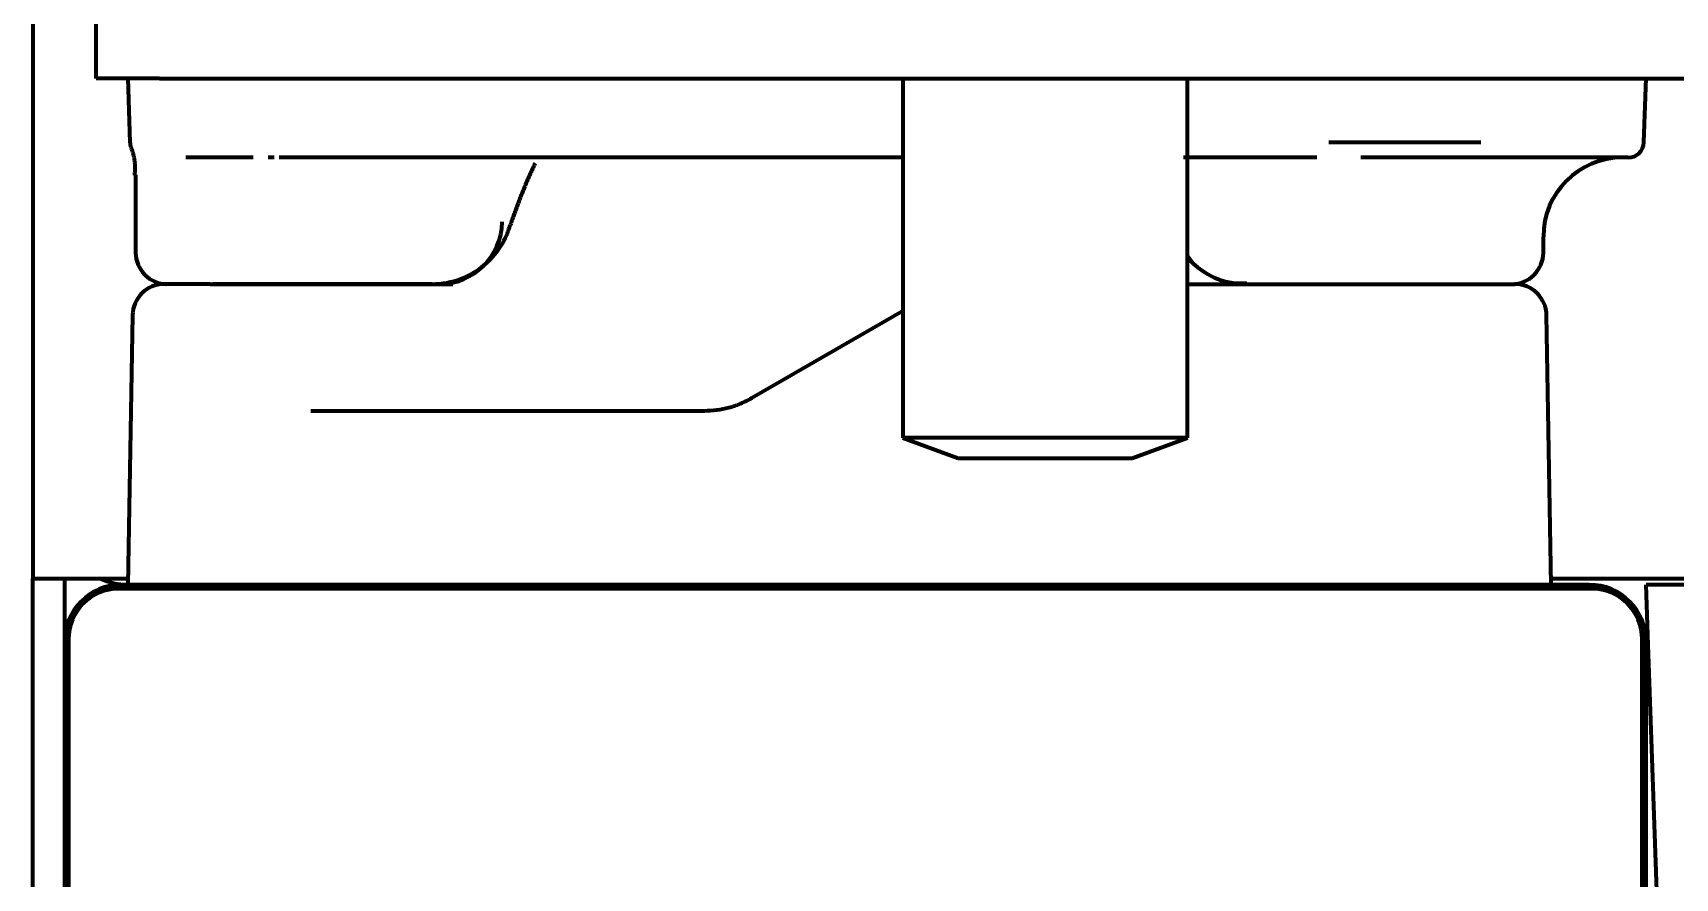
# Model space of a CAD drawing. Header units: inches. Extents: x -3077 to 7201, y 316 to 5463.
# Drawn here: x 2818.9 to 2870.8, y 2074.5 to 2101.2 of the extents above; entities that cross this region are included whole.
import ezdxf

# ---------------------------------------------------------------- set-up
doc = ezdxf.new("R2010")
doc.units = ezdxf.units.IN

msp = doc.modelspace()

# ---------------------------------------------------------------- linework, layer by layer
at = {"linetype": 'Continuous', "lineweight": 70}
for p, q in [((2818.852, 3749.151), (2818.852, 2083.956)), ((2820.852, 2099.756), (2820.852, 3747.756)), ((2822.852, 2099.756), (2820.852, 2099.756)), ((2821.852, 2099.756), (2821.923, 2097.738)), ((2822.852, 2099.756), (2988.852, 2099.756)), ((2846.352, 2099.756), (2846.352, 2088.393)), ((2855.352, 2088.393), (2855.352, 2099.756)), ((2869.782, 2097.738), (2869.852, 2099.756)), ((2825.815, 2097.256), (2823.69, 2097.256)), ((2836.933, 2097.256), (2826.636, 2097.256)), ((2844.335, 2097.256), (2838.74, 2097.256)), ((2859.439, 2097.256), (2858.517, 2097.256)), ((2869.282, 2097.256), (2867.366, 2097.256)), ((2822.102, 2096.706), (2822.102, 2094.256)), ((2866.602, 2094.256), (2866.602, 2094.756)), ((2824.454, 2093.256), (2823.001, 2093.256)), ((2824.454, 2093.256), (2832.132, 2093.256)), ((2831.475, 2093.256), (2824.543, 2093.256)), ((2855.353, 2093.256), (2865.704, 2093.256)), ((2822.001, 2092.273), (2821.852, 2083.756)), ((2841.584, 2089.658), (2846.352, 2092.41)), ((2866.852, 2083.756), (2866.704, 2092.273)), ((2827.636, 2089.256), (2840.084, 2089.256)), ((2855.352, 2088.393), (2846.352, 2088.393)), ((2846.352, 2088.393), (2848.102, 2087.756)), ((2853.602, 2087.756), (2855.352, 2088.393)), ((2848.102, 2087.756), (2853.602, 2087.756)), ((2818.852, 2083.41), (2818.852, 2083.956)), ((2818.852, 2083.956), (2820.852, 2083.956)), ((2819.852, 2083.956), (2819.852, 2083.41)), ((2820.852, 2083.956), (2821.856, 2083.956)), ((2866.848, 2083.956), (2893.452, 2083.956)), ((2818.852, 2037.052), (2818.852, 2083.41)), ((2819.852, 2083.41), (2819.852, 2081.956)), ((2868.127, 2083.631), (2821.577, 2083.631)), ((2868.052, 2083.756), (2821.652, 2083.756)), ((2869.918, 2081.86), (2869.852, 2083.756)), ((2871.121, 2083.756), (2869.852, 2083.756)), ((2819.852, 2081.956), (2819.852, 2035.556)), ((2819.977, 2082.031), (2819.977, 2035.481)), ((2869.727, 2035.481), (2869.727, 2082.031)), ((2869.852, 2035.556), (2869.852, 2081.956)), ((2870.655, 2060.756), (2869.918, 2081.86))]:
    msp.add_line(p, q, dxfattribs=at)
for centre, radius, start, end in [((2822.422, 2097.756), 0.5, 182, 200.7118), ((2869.282, 2097.756), 0.5, 270, 358), ((2869.102, 2094.756), 2.5, 90, 180), ((2831.692, 2095.256), 2, 270, 359), ((2823.102, 2094.256), 1, 180, 270), ((2857.013, 2095.256), 2, 213.8758, 220.1002), ((2865.602, 2094.256), 1, 270, 0), ((2857.013, 2095.256), 2, 262.8814, 270), ((2823.001, 2092.256), 1, 90, 179), ((2865.704, 2092.256), 1, 1, 90), ((2821.852, 2085.756), 2, 244.1602, 270), ((2821.652, 2081.956), 1.8, 90, 180), ((2821.577, 2082.031), 1.6, 90, 180), ((2868.052, 2081.956), 1.8, 0, 90), ((2868.127, 2082.031), 1.6, 0, 90)]:
    msp.add_arc(centre, radius, start, end, dxfattribs=at)
for points in [[(2821.951, 2097.577), (2822.121, 2097.16), (2822.063, 2096.705)], [(2833.96, 2095.131), (2834.269, 2096.084), (2834.737, 2097.076)]]:
    msp.add_open_spline(points, degree=2, dxfattribs=at)
for points, knots in [([(2864.625, 2097.734), (2864.164, 2097.734), (2863.717, 2097.733), (2862.855, 2097.733), (2862.439, 2097.732), (2861.636, 2097.732), (2861.25, 2097.732), (2860.786, 2097.731), (2860.694, 2097.731), (2860.558, 2097.731), (2860.513, 2097.731), (2860.423, 2097.731), (2860.2, 2097.731), (2859.985, 2097.731), (2859.818, 2097.731)], [0, 0, 0, 0, 0.25, 0.25, 0.5, 0.5, 0.75, 0.75, 0.8125, 0.8125, 0.84375, 0.84375, 0.875, 1, 1, 1, 1]), ([(2826.478, 2097.256), (2826.44, 2097.256), (2826.406, 2097.256), (2826.343, 2097.256), (2826.314, 2097.256), (2826.288, 2097.256)], [0, 0, 0, 0, 0.5, 0.5, 1, 1, 1, 1]), ([(2838.74, 2097.256), (2838.581, 2097.256), (2838.423, 2097.256), (2838.112, 2097.256), (2837.958, 2097.256), (2837.729, 2097.256), (2837.654, 2097.256), (2837.503, 2097.256), (2837.429, 2097.256), (2837.211, 2097.256), (2837.07, 2097.256), (2836.933, 2097.256)], [0, 0, 0, 0, 0.25, 0.25, 0.5, 0.5, 0.625, 0.625, 0.75, 0.75, 1, 1, 1, 1]), ([(2846.417, 2097.256), (2846.36, 2097.256), (2846.298, 2097.256), (2846.165, 2097.256), (2846.094, 2097.256), (2845.981, 2097.256), (2845.942, 2097.256), (2845.861, 2097.256), (2845.82, 2097.256), (2845.694, 2097.256), (2845.52, 2097.256), (2845.334, 2097.256), (2845.191, 2097.256), (2845.142, 2097.256), (2845.043, 2097.256), (2844.994, 2097.256), (2844.844, 2097.256), (2844.744, 2097.256), (2844.541, 2097.256), (2844.438, 2097.256), (2844.335, 2097.256)], [0, 0, 0, 0, 0.125, 0.125, 0.25, 0.25, 0.3125, 0.3125, 0.375, 0.375, 0.5, 0.625, 0.625, 0.6875, 0.6875, 0.75, 0.75, 0.875, 0.875, 1, 1, 1, 1]), ([(2858.517, 2097.256), (2858.382, 2097.256), (2858.242, 2097.256), (2858.024, 2097.256), (2857.951, 2097.256), (2857.838, 2097.256), (2857.8, 2097.256), (2857.743, 2097.256), (2857.724, 2097.256), (2857.686, 2097.256), (2857.667, 2097.256), (2857.494, 2097.256), (2857.341, 2097.256), (2857.111, 2097.256), (2857.034, 2097.256), (2856.919, 2097.256), (2856.88, 2097.256), (2856.804, 2097.256), (2856.766, 2097.256), (2856.652, 2097.256), (2856.578, 2097.256), (2856.467, 2097.256), (2856.431, 2097.256), (2856.358, 2097.256), (2856.322, 2097.256), (2856.144, 2097.256), (2856.01, 2097.256), (2855.819, 2097.256), (2855.757, 2097.256), (2855.667, 2097.256), (2855.637, 2097.256), (2855.58, 2097.256), (2855.552, 2097.256), (2855.414, 2097.256), (2855.315, 2097.256), (2855.226, 2097.256)], [0, 0, 0, 0, 0.125, 0.125, 0.1875, 0.1875, 0.21875, 0.21875, 0.234375, 0.234375, 0.25, 0.25, 0.375, 0.375, 0.4375, 0.4375, 0.46875, 0.46875, 0.5, 0.5, 0.5625, 0.5625, 0.59375, 0.59375, 0.625, 0.625, 0.75, 0.75, 0.8125, 0.8125, 0.84375, 0.84375, 0.875, 0.875, 1, 1, 1, 1]), ([(2864.407, 2097.256), (2863.929, 2097.256), (2863.468, 2097.256), (2862.577, 2097.256), (2862.147, 2097.256), (2861.424, 2097.256), (2861.125, 2097.256), (2860.834, 2097.256)], [0, 0, 0, 0, 0.364573, 0.364573, 0.729145, 0.729145, 1, 1, 1, 1]), ([(2867.366, 2097.256), (2867.321, 2097.256), (2867.266, 2097.256), (2867.133, 2097.256), (2867.056, 2097.256), (2866.88, 2097.256), (2866.782, 2097.256), (2866.563, 2097.256), (2866.444, 2097.256), (2866.252, 2097.256), (2866.186, 2097.256), (2866.083, 2097.256), (2866.048, 2097.256), (2865.977, 2097.256), (2865.941, 2097.256), (2865.759, 2097.256), (2865.606, 2097.256), (2865.286, 2097.256), (2865.12, 2097.256), (2864.774, 2097.256), (2864.594, 2097.256), (2864.407, 2097.256)], [0, 0, 0, 0, 0.125, 0.125, 0.25, 0.25, 0.375, 0.375, 0.5, 0.5, 0.5625, 0.5625, 0.59375, 0.59375, 0.625, 0.625, 0.75, 0.75, 0.875, 0.875, 1, 1, 1, 1]), ([(2831.474, 2093.259), (2831.796, 2093.261), (2832.34, 2093.358), (2833.034, 2093.747), (2833.51, 2094.228), (2833.805, 2094.7), (2833.912, 2095.01), (2833.944, 2095.135)], [0, 0, 0, 0, 0.277003, 0.500772, 0.699755, 0.882713, 1, 1, 1, 1]), ([(2855.337, 2094.099), (2855.503, 2093.921), (2855.918, 2093.571), (2856.596, 2093.283), (2857.058, 2093.279), (2857.229, 2093.297)], [0, 0, 0, 0, 0.343687, 0.764895, 1, 1, 1, 1]), ([(2840.084, 2089.256), (2840.214, 2089.256), (2840.472, 2089.273), (2840.726, 2089.322), (2840.915, 2089.373), (2840.978, 2089.391), (2841.072, 2089.423), (2841.104, 2089.434), (2841.166, 2089.457), (2841.197, 2089.469), (2841.349, 2089.532), (2841.469, 2089.591), (2841.584, 2089.658)], [0, 0, 0, 0, 0.25, 0.5, 0.5, 0.625, 0.625, 0.6875, 0.6875, 0.75, 0.75, 1, 1, 1, 1])]:
    msp.add_open_spline(points, degree=3, knots=knots, dxfattribs=at)

doc.saveas('drawing.dxf')
